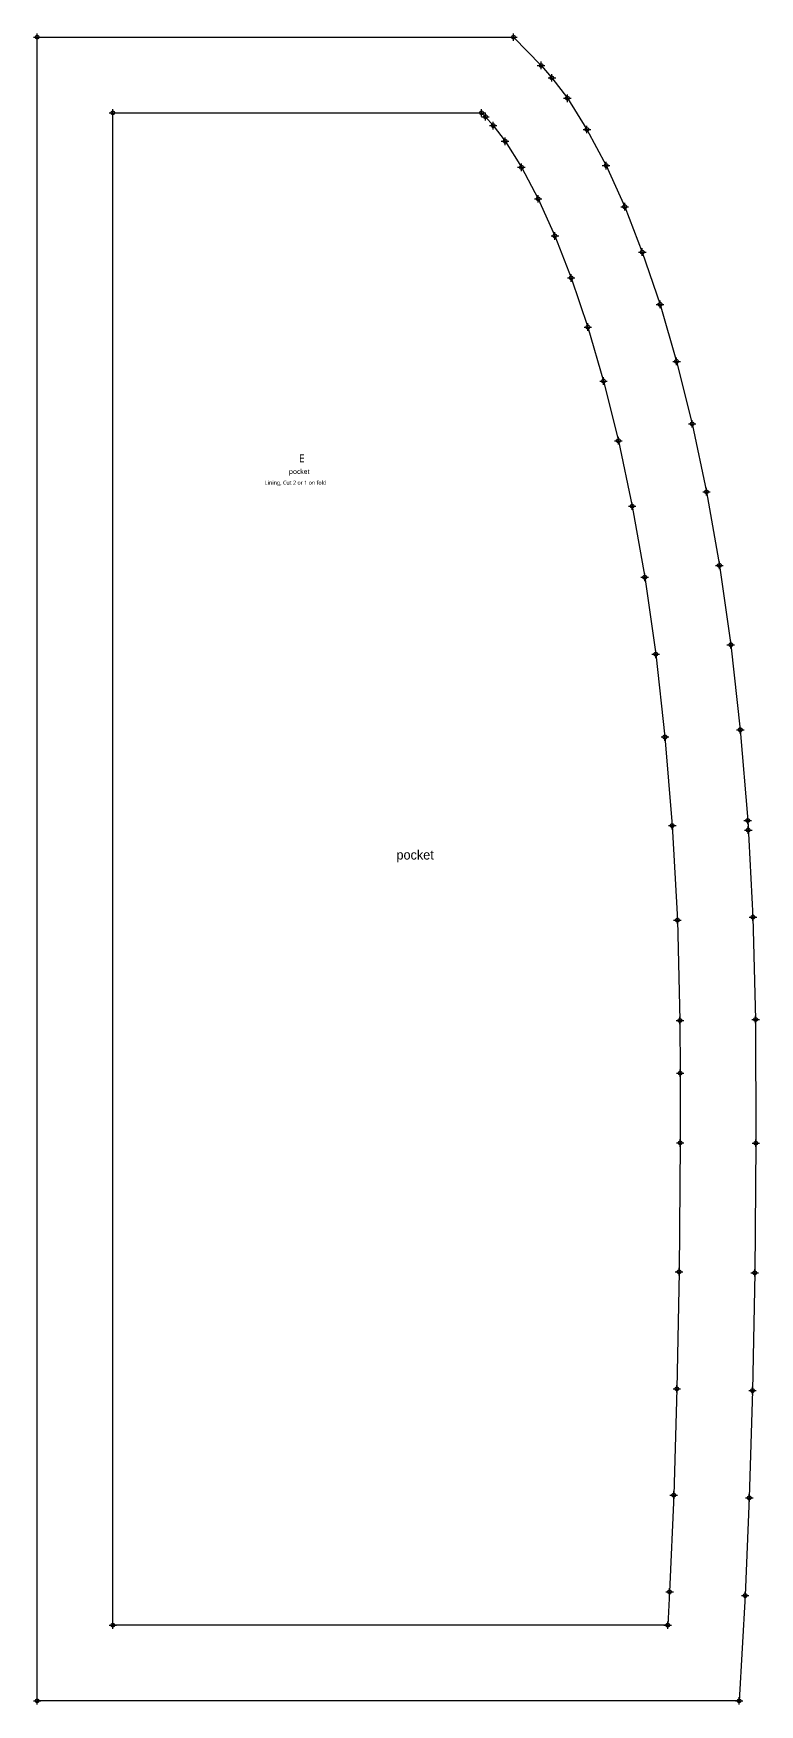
# Model space of a CAD drawing. Extents: x -1 to 1173, y -1 to 1096.
# Drawn here: x -0.7 to 191.2, y 642.6 to 1084.6 of the extents above; entities that cross this region are included whole.
import ezdxf

# ---------------------------------------------------------------- set-up
doc = ezdxf.new("R2010")
doc.units = 0
doc.header["$PDMODE"] = 34
for name, color, linetype in [('1', 250, 'CONTINUOUS'), ('14', 250, 'CONTINUOUS'), ('15', 250, 'CONTINUOUS'), ('2', 250, 'CONTINUOUS'), ('3', 250, 'CONTINUOUS'), ('4', 250, 'CONTINUOUS'), ('7', 250, 'CONTINUOUS'), ('84', 250, 'CONTINUOUS'), ('87', 250, 'CONTINUOUS')]:
    doc.layers.add(name, color=color, linetype=linetype)
doc.styles.add('YU GOTHIC UI', font='YU GOTHIC UI')
doc.styles.add('YU GOTHIC UI_BOLD', font='YU GOTHIC UI')

# ---------------------------------------------------------------- blocks, each defined once
blk = doc.blocks.new('POCKET')
at = {"layer": '1'}
blk.add_lwpolyline([(0.26, 1083.59), (126.19, 1083.59), (133.48, 1076.12), (136.34, 1072.83), (140.42, 1067.44), (145.61, 1059.19), (150.67, 1049.63), (155.58, 1038.75), (160.24, 1026.75), (164.92, 1012.93), (169.3, 997.85), (173.41, 981.34), (177.2, 963.36), (180.62, 943.89), (183.62, 922.92), (186.14, 900.43), (188.11, 876.42), (189.49, 850.87), (190.2, 823.79), (190.24, 791.06), (189.95, 756.79), (189.37, 725.63), (188.53, 697.27), (187.43, 671.41), (185.84, 643.59), (0.26, 643.59), (0.26, 1083.59)], close=True, dxfattribs=at)
at = {"layer": '14'}
blk.add_lwpolyline([(20.26, 1063.59), (117.76, 1063.59), (118.76, 1062.56), (120.81, 1060.21), (123.96, 1056.05), (128.28, 1049.17), (132.7, 1040.83), (137.13, 1031.01), (141.43, 1019.92), (145.84, 1006.93), (149.98, 992.65), (153.91, 976.86), (157.56, 959.56), (160.87, 940.74), (163.78, 920.39), (166.23, 898.5), (168.15, 875.06), (169.5, 850.07), (170.2, 823.52), (170.26, 809.59), (170.24, 791.14), (169.95, 757.06), (169.38, 726.11), (168.54, 697.99), (167.45, 672.4), (166.95, 663.59), (20.26, 663.59), (20.26, 1063.59)], close=True, dxfattribs=at)
at = {"layer": '2'}
for p in [(0.26, 1083.59), (0.26, 1083.59), (126.19, 1083.59), (20.26, 1063.59), (20.26, 1063.59), (117.76, 1063.59), (160.24, 1026.75), (141.43, 1019.92), (188.11, 876.42), (168.15, 875.06), (20.26, 663.59), (166.95, 663.59), (0.26, 643.59), (185.84, 643.59)]:
    blk.add_point(p, dxfattribs=at)
at = {"layer": '3'}
for p in [(133.48, 1076.12), (136.34, 1072.83), (140.42, 1067.44), (118.76, 1062.56), (120.81, 1060.21), (145.61, 1059.19), (123.96, 1056.05), (128.28, 1049.17), (150.67, 1049.63), (132.7, 1040.83), (155.58, 1038.75), (137.13, 1031.01), (164.92, 1012.93), (145.84, 1006.93), (169.3, 997.85), (149.98, 992.65), (173.41, 981.34), (153.91, 976.86), (157.56, 959.56), (177.2, 963.36), (180.62, 943.89), (160.87, 940.74), (163.78, 920.39), (183.62, 922.92), (166.23, 898.5), (186.14, 900.43), (169.5, 850.07), (189.49, 850.87), (170.2, 823.52), (190.2, 823.79), (170.26, 809.59), (170.24, 791.14), (190.24, 791.06), (169.95, 757.06), (189.95, 756.79), (169.38, 726.11), (189.37, 725.63), (168.54, 697.99), (188.53, 697.27), (167.45, 672.4), (187.43, 671.41)]:
    blk.add_point(p, dxfattribs=at)
at = {"layer": '4'}
for p in [(160.24, 1026.75, 10), (188.25, 873.89, 10)]:
    blk.add_point(p, dxfattribs=at)
at = {"layer": '7'}
blk.add_line((20.26, 663.59), (20.26, 1063.59), dxfattribs=at)
at = {"layer": '84'}
blk.add_lwpolyline([(0.26, 1083.59), (126.19, 1083.59), (133.48, 1076.12), (136.34, 1072.83), (140.42, 1067.44), (145.61, 1059.19), (150.67, 1049.63), (155.58, 1038.75), (160.24, 1026.75), (164.92, 1012.93), (169.3, 997.85), (173.41, 981.34), (177.2, 963.36), (180.62, 943.89), (183.62, 922.92), (186.14, 900.43), (188.11, 876.42), (189.49, 850.87), (190.2, 823.79), (190.24, 791.06), (189.95, 756.79), (189.37, 725.63), (188.53, 697.27), (187.43, 671.41), (185.84, 643.59), (0.26, 643.59), (0.26, 1083.59)], close=True, dxfattribs=at)
at = {"layer": '87'}
blk.add_lwpolyline([(20.26, 1063.59), (117.76, 1063.59), (118.76, 1062.56), (120.81, 1060.21), (123.96, 1056.05), (128.28, 1049.17), (132.7, 1040.83), (137.13, 1031.01), (141.43, 1019.92), (145.84, 1006.93), (149.98, 992.65), (153.91, 976.86), (157.56, 959.56), (160.87, 940.74), (163.78, 920.39), (166.23, 898.5), (168.15, 875.06), (169.5, 850.07), (170.2, 823.52), (170.26, 809.59), (170.24, 791.14), (169.95, 757.06), (169.38, 726.11), (168.54, 697.99), (167.45, 672.4), (166.95, 663.59), (20.26, 663.59), (20.26, 1063.59)], close=True, dxfattribs=at)
at = {"layer": '1'}
for s, height, style, p in [('E', 2.12, 'YU GOTHIC UI_BOLD', (69.44, 971.15)), ('pocket', 1.323, 'YU GOTHIC UI_BOLD', (66.79, 968.07)), ('Lining, Cut 2 or 1 on fold', 1.0583, 'YU GOTHIC UI', (60.44, 965.24))]:
    blk.add_text(s, height=height, dxfattribs=dict(at, style=style)).set_placement(p)
at = {"layer": '1', "flags": 2}
for p in [(155.58, 1038.75), (188.11, 876.42)]:
    blk.add_attdef('Dependency', p, '', height=3, dxfattribs=at)
at = {"layer": '15'}
blk.add_text('pocket', height=2.5, dxfattribs=at).set_placement((95.25, 866.09))

msp = doc.modelspace()

# ---------------------------------------------------------------- block references
at = {"layer": '1'}
msp.add_blockref('POCKET', (0, 0), dxfattribs=at)

doc.saveas('drawing.dxf')
